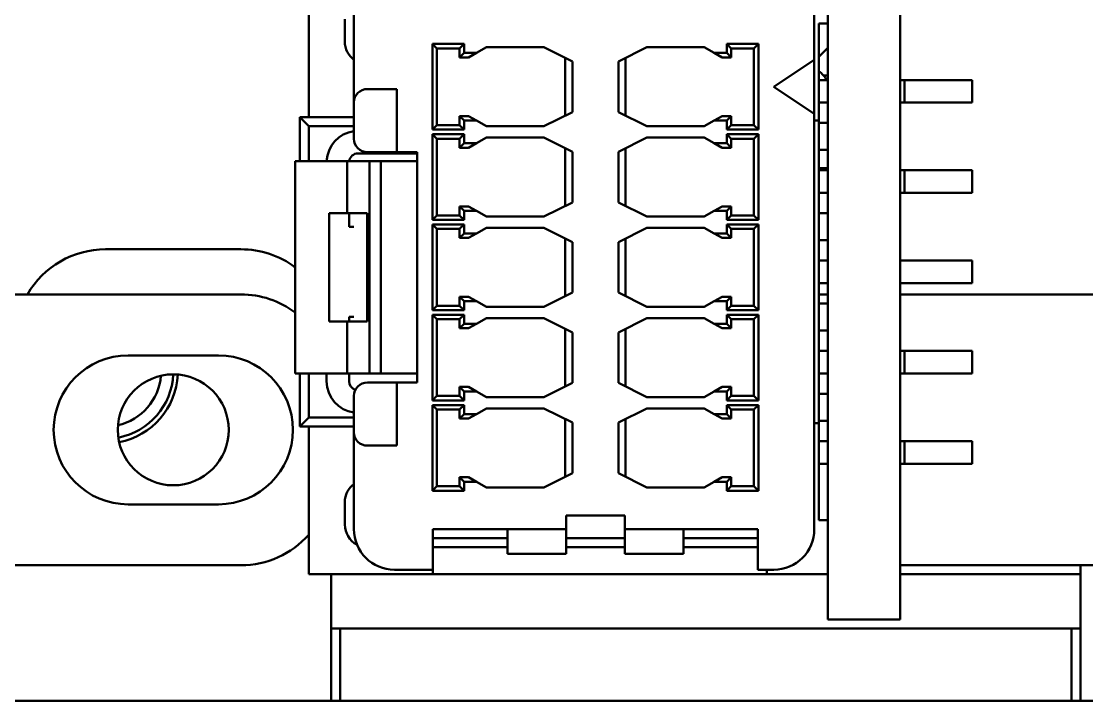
# Model space of a CAD drawing. Header units: millimetres. Extents: x 3118 to 4801, y 919 to 1849.
# Drawn here: x 3458.59 to 3482.19, y 1548.73 to 1563.78 of the extents above; entities that cross this region are included whole.
import ezdxf

# ---------------------------------------------------------------- set-up
doc = ezdxf.new("R2010")
doc.units = ezdxf.units.MM
doc.header["$LTSCALE"] = 1.8
doc.layers.add('외형선(ISO)', color=7, linetype='Continuous', lineweight=50)

msp = doc.modelspace()

# ---------------------------------------------------------------- linework, layer by layer
at = {"layer": '외형선(ISO)'}
for p, q in [((3478.06, 1567.527), (3478.06, 1550.527)), ((3464.96, 1561.652), (3464.96, 1564.927)), ((3476.46, 1563.727), (3476.46, 1564.927)), ((3465.96, 1561.977), (3465.96, 1564.127)), ((3476.16, 1564.127), (3476.16, 1562.927)), ((3465.76, 1563.827), (3465.76, 1563.327)), ((3476.46, 1563.727), (3476.26, 1563.727)), ((3476.26, 1563.727), (3476.26, 1561.577)), ((3476.46, 1561.527), (3476.46, 1563.727)), ((3467.7, 1563.277), (3467.7, 1561.377)), ((3468.4, 1563.277), (3467.7, 1563.277)), ((3467.7, 1563.277), (3467.8, 1563.177)), ((3468.4, 1563.277), (3468.3, 1563.177)), ((3468.4, 1563.077), (3468.4, 1563.277)), ((3474.22, 1563.277), (3474.22, 1563.077)), ((3474.92, 1563.277), (3474.22, 1563.277)), ((3474.22, 1563.277), (3474.32, 1563.177)), ((3474.92, 1563.277), (3474.82, 1563.177)), ((3474.92, 1561.377), (3474.92, 1563.277)), ((3467.8, 1563.177), (3467.8, 1561.477)), ((3468.3, 1563.177), (3467.8, 1563.177)), ((3468.3, 1562.977), (3468.3, 1563.177)), ((3468.4, 1563.077), (3468.3, 1562.977)), ((3468.677, 1563.077), (3468.4, 1563.077)), ((3468.677, 1563.077), (3468.5, 1562.977)), ((3468.9, 1563.202), (3468.677, 1563.077)), ((3468.9, 1563.202), (3470.17, 1563.202)), ((3470.17, 1563.202), (3470.8, 1562.887)), ((3471.82, 1562.887), (3472.45, 1563.202)), ((3472.45, 1563.202), (3473.72, 1563.202)), ((3473.942, 1563.077), (3473.72, 1563.202)), ((3474.22, 1563.077), (3473.942, 1563.077)), ((3473.942, 1563.077), (3474.12, 1562.977)), ((3474.22, 1563.077), (3474.32, 1562.977)), ((3474.82, 1563.177), (3474.32, 1563.177)), ((3474.32, 1563.177), (3474.32, 1562.977)), ((3474.82, 1561.477), (3474.82, 1563.177)), ((3476.26, 1562.987), (3476.46, 1563.187)), ((3468.5, 1562.977), (3468.3, 1562.977)), ((3470.64, 1562.967), (3470.64, 1561.687)), ((3470.8, 1562.887), (3470.8, 1561.767)), ((3471.82, 1561.767), (3471.82, 1562.887)), ((3471.98, 1561.687), (3471.98, 1562.967)), ((3474.32, 1562.977), (3474.12, 1562.977)), ((3476.16, 1562.927), (3475.26, 1562.327)), ((3476.16, 1561.727), (3476.16, 1562.927)), ((3476.365, 1562.577), (3476.46, 1562.577)), ((3475.26, 1562.327), (3476.16, 1561.727)), ((3476.26, 1562.477), (3476.46, 1562.477)), ((3478.06, 1562.477), (3478.16, 1562.477)), ((3478.16, 1562.477), (3479.66, 1562.477)), ((3478.16, 1561.977), (3478.16, 1562.477)), ((3479.66, 1561.977), (3479.66, 1562.477)), ((3466.56, 1562.277), (3466.26, 1562.277)), ((3466.56, 1562.277), (3466.91, 1562.277)), ((3466.91, 1561.977), (3466.91, 1562.277)), ((3465.96, 1561.177), (3465.96, 1561.977)), ((3466.91, 1561.177), (3466.91, 1561.977)), ((3476.26, 1561.977), (3476.46, 1561.977)), ((3478.06, 1561.977), (3478.16, 1561.977)), ((3478.16, 1561.977), (3479.66, 1561.977)), ((3464.96, 1561.452), (3464.76, 1561.652)), ((3464.76, 1560.677), (3464.76, 1561.652)), ((3464.76, 1561.652), (3465.96, 1561.652)), ((3468.3, 1561.677), (3468.5, 1561.677)), ((3468.3, 1561.477), (3468.3, 1561.677)), ((3468.4, 1561.577), (3468.3, 1561.677)), ((3468.677, 1561.577), (3468.5, 1561.677)), ((3470.8, 1561.767), (3470.17, 1561.452)), ((3472.45, 1561.452), (3471.82, 1561.767)), ((3473.942, 1561.577), (3474.12, 1561.677)), ((3474.12, 1561.677), (3474.32, 1561.677)), ((3474.22, 1561.577), (3474.32, 1561.677)), ((3474.32, 1561.677), (3474.32, 1561.477)), ((3476.16, 1561.727), (3476.16, 1552.527)), ((3464.96, 1561.452), (3465.96, 1561.452)), ((3464.96, 1560.677), (3464.96, 1561.452)), ((3467.7, 1561.377), (3467.8, 1561.477)), ((3467.7, 1561.377), (3468.4, 1561.377)), ((3467.8, 1561.477), (3468.3, 1561.477)), ((3468.4, 1561.377), (3468.3, 1561.477)), ((3468.4, 1561.577), (3468.677, 1561.577)), ((3468.4, 1561.377), (3468.4, 1561.577)), ((3468.677, 1561.577), (3468.9, 1561.452)), ((3470.17, 1561.452), (3468.9, 1561.452)), ((3473.72, 1561.452), (3472.45, 1561.452)), ((3473.72, 1561.452), (3473.942, 1561.577)), ((3473.942, 1561.577), (3474.22, 1561.577)), ((3474.22, 1561.577), (3474.22, 1561.377)), ((3474.22, 1561.377), (3474.32, 1561.477)), ((3474.22, 1561.377), (3474.92, 1561.377)), ((3474.32, 1561.477), (3474.82, 1561.477)), ((3474.92, 1561.377), (3474.82, 1561.477)), ((3476.16, 1561.577), (3476.26, 1561.577)), ((3476.26, 1554.877), (3476.26, 1561.577)), ((3476.26, 1561.527), (3476.46, 1561.527)), ((3476.46, 1560.927), (3476.46, 1561.527)), ((3466.91, 1560.877), (3466.91, 1561.177)), ((3467.7, 1561.277), (3467.7, 1559.377)), ((3468.4, 1561.277), (3467.7, 1561.277)), ((3467.7, 1561.277), (3467.8, 1561.177)), ((3467.8, 1561.177), (3467.8, 1559.477)), ((3468.3, 1561.177), (3467.8, 1561.177)), ((3468.4, 1561.277), (3468.3, 1561.177)), ((3468.3, 1560.977), (3468.3, 1561.177)), ((3468.4, 1561.077), (3468.4, 1561.277)), ((3468.9, 1561.202), (3468.677, 1561.077)), ((3468.9, 1561.202), (3470.17, 1561.202)), ((3470.17, 1561.202), (3470.8, 1560.887)), ((3471.82, 1560.887), (3472.45, 1561.202)), ((3472.45, 1561.202), (3473.72, 1561.202)), ((3473.942, 1561.077), (3473.72, 1561.202)), ((3474.22, 1561.277), (3474.22, 1561.077)), ((3474.92, 1561.277), (3474.22, 1561.277)), ((3474.22, 1561.277), (3474.32, 1561.177)), ((3474.82, 1561.177), (3474.32, 1561.177)), ((3474.32, 1561.177), (3474.32, 1560.977)), ((3474.92, 1561.277), (3474.82, 1561.177)), ((3474.82, 1559.477), (3474.82, 1561.177)), ((3474.92, 1559.377), (3474.92, 1561.277)), ((3468.4, 1561.077), (3468.3, 1560.977)), ((3468.5, 1560.977), (3468.3, 1560.977)), ((3468.677, 1561.077), (3468.4, 1561.077)), ((3468.677, 1561.077), (3468.5, 1560.977)), ((3470.64, 1560.967), (3470.64, 1559.687)), ((3471.98, 1559.687), (3471.98, 1560.967)), ((3474.22, 1561.077), (3473.942, 1561.077)), ((3473.942, 1561.077), (3474.12, 1560.977)), ((3474.32, 1560.977), (3474.12, 1560.977)), ((3474.22, 1561.077), (3474.32, 1560.977)), ((3476.26, 1560.927), (3476.46, 1560.927)), ((3476.46, 1559.527), (3476.46, 1560.927)), ((3465.81, 1560.677), (3464.66, 1560.677)), ((3464.66, 1560.677), (3464.66, 1555.977)), ((3466.31, 1560.677), (3465.81, 1560.677)), ((3465.81, 1560.677), (3465.81, 1559.527)), ((3466.057, 1560.852), (3466.91, 1560.852)), ((3466.26, 1560.877), (3466.56, 1560.877)), ((3466.31, 1555.977), (3466.31, 1560.677)), ((3466.56, 1560.677), (3466.31, 1560.677)), ((3466.91, 1560.877), (3466.56, 1560.877)), ((3466.706, 1560.677), (3466.56, 1560.677)), ((3466.56, 1560.677), (3466.56, 1555.977)), ((3467.206, 1560.677), (3466.706, 1560.677)), ((3466.91, 1560.877), (3466.91, 1560.852)), ((3466.91, 1560.877), (3467.36, 1560.877)), ((3466.91, 1560.852), (3466.96, 1560.852)), ((3466.96, 1560.877), (3466.96, 1560.852)), ((3467.06, 1560.852), (3466.96, 1560.852)), ((3467.06, 1560.877), (3467.06, 1560.852)), ((3467.06, 1560.852), (3467.36, 1560.852)), ((3467.36, 1560.677), (3467.206, 1560.677)), ((3467.36, 1555.777), (3467.36, 1560.877)), ((3470.8, 1560.887), (3470.8, 1559.767)), ((3471.82, 1559.767), (3471.82, 1560.887)), ((3476.26, 1560.527), (3476.46, 1560.527)), ((3476.26, 1560.477), (3476.46, 1560.477)), ((3478.06, 1560.477), (3478.16, 1560.477)), ((3478.16, 1560.477), (3479.66, 1560.477)), ((3478.16, 1559.977), (3478.16, 1560.477)), ((3479.66, 1559.977), (3479.66, 1560.477)), ((3476.26, 1559.977), (3476.46, 1559.977)), ((3478.06, 1559.977), (3478.16, 1559.977)), ((3478.16, 1559.977), (3479.66, 1559.977)), ((3470.8, 1559.767), (3470.17, 1559.452)), ((3472.45, 1559.452), (3471.82, 1559.767)), ((3465.81, 1559.527), (3465.41, 1559.527)), ((3465.41, 1559.527), (3465.41, 1557.127)), ((3466.255, 1559.527), (3465.81, 1559.527)), ((3465.857, 1559.527), (3465.857, 1559.227)), ((3466.255, 1557.127), (3466.255, 1559.527)), ((3468.3, 1559.677), (3468.5, 1559.677)), ((3468.3, 1559.477), (3468.3, 1559.677)), ((3468.4, 1559.577), (3468.3, 1559.677)), ((3468.4, 1559.577), (3468.677, 1559.577)), ((3468.4, 1559.377), (3468.4, 1559.577)), ((3468.677, 1559.577), (3468.5, 1559.677)), ((3468.677, 1559.577), (3468.9, 1559.452)), ((3473.72, 1559.452), (3473.942, 1559.577)), ((3473.942, 1559.577), (3474.12, 1559.677)), ((3473.942, 1559.577), (3474.22, 1559.577)), ((3474.12, 1559.677), (3474.32, 1559.677)), ((3474.22, 1559.577), (3474.32, 1559.677)), ((3474.22, 1559.577), (3474.22, 1559.377)), ((3474.32, 1559.677), (3474.32, 1559.477)), ((3476.26, 1559.527), (3476.46, 1559.527)), ((3476.46, 1558.927), (3476.46, 1559.527)), ((3467.7, 1559.377), (3467.8, 1559.477)), ((3467.7, 1559.377), (3468.4, 1559.377)), ((3467.7, 1559.277), (3467.7, 1557.377)), ((3468.4, 1559.277), (3467.7, 1559.277)), ((3467.7, 1559.277), (3467.8, 1559.177)), ((3467.8, 1559.477), (3468.3, 1559.477)), ((3468.4, 1559.377), (3468.3, 1559.477)), ((3468.4, 1559.277), (3468.3, 1559.177)), ((3468.4, 1559.077), (3468.4, 1559.277)), ((3470.17, 1559.452), (3468.9, 1559.452)), ((3473.72, 1559.452), (3472.45, 1559.452)), ((3474.22, 1559.377), (3474.32, 1559.477)), ((3474.22, 1559.377), (3474.92, 1559.377)), ((3474.22, 1559.277), (3474.22, 1559.077)), ((3474.92, 1559.277), (3474.22, 1559.277)), ((3474.22, 1559.277), (3474.32, 1559.177)), ((3474.32, 1559.477), (3474.82, 1559.477)), ((3474.92, 1559.377), (3474.82, 1559.477)), ((3474.92, 1559.277), (3474.82, 1559.177)), ((3474.92, 1557.377), (3474.92, 1559.277)), ((3465.957, 1559.227), (3465.857, 1559.227)), ((3467.8, 1559.177), (3467.8, 1557.477)), ((3468.3, 1559.177), (3467.8, 1559.177)), ((3468.3, 1558.977), (3468.3, 1559.177)), ((3468.4, 1559.077), (3468.3, 1558.977)), ((3468.677, 1559.077), (3468.4, 1559.077)), ((3468.677, 1559.077), (3468.5, 1558.977)), ((3468.9, 1559.202), (3468.677, 1559.077)), ((3468.9, 1559.202), (3470.17, 1559.202)), ((3470.17, 1559.202), (3470.8, 1558.887)), ((3471.82, 1558.887), (3472.45, 1559.202)), ((3472.45, 1559.202), (3473.72, 1559.202)), ((3473.942, 1559.077), (3473.72, 1559.202)), ((3474.22, 1559.077), (3473.942, 1559.077)), ((3473.942, 1559.077), (3474.12, 1558.977)), ((3474.22, 1559.077), (3474.32, 1558.977)), ((3474.82, 1559.177), (3474.32, 1559.177)), ((3474.32, 1559.177), (3474.32, 1558.977)), ((3474.82, 1557.477), (3474.82, 1559.177)), ((3468.5, 1558.977), (3468.3, 1558.977)), ((3470.64, 1558.967), (3470.64, 1557.687)), ((3470.8, 1558.887), (3470.8, 1557.767)), ((3471.82, 1557.767), (3471.82, 1558.887)), ((3471.98, 1557.687), (3471.98, 1558.967)), ((3474.32, 1558.977), (3474.12, 1558.977)), ((3476.26, 1558.927), (3476.46, 1558.927)), ((3476.46, 1557.527), (3476.46, 1558.927)), ((3460.46, 1558.727), (3463.46, 1558.727)), ((3476.46, 1558.477), (3476.26, 1558.477)), ((3479.66, 1558.477), (3478.06, 1558.477)), ((3479.66, 1558.477), (3479.66, 1557.977)), ((3476.46, 1557.977), (3476.26, 1557.977)), ((3479.66, 1557.977), (3478.06, 1557.977)), ((3454.46, 1557.727), (3463.46, 1557.727)), ((3468.3, 1557.677), (3468.5, 1557.677)), ((3468.3, 1557.477), (3468.3, 1557.677)), ((3468.4, 1557.577), (3468.3, 1557.677)), ((3468.677, 1557.577), (3468.5, 1557.677)), ((3470.8, 1557.767), (3470.17, 1557.452)), ((3472.45, 1557.452), (3471.82, 1557.767)), ((3473.942, 1557.577), (3474.12, 1557.677)), ((3474.12, 1557.677), (3474.32, 1557.677)), ((3474.22, 1557.577), (3474.32, 1557.677)), ((3474.32, 1557.677), (3474.32, 1557.477)), ((3476.26, 1557.727), (3476.46, 1557.727)), ((3478.06, 1557.727), (3487.06, 1557.727)), ((3467.7, 1557.377), (3467.8, 1557.477)), ((3467.7, 1557.377), (3468.4, 1557.377)), ((3467.8, 1557.477), (3468.3, 1557.477)), ((3468.4, 1557.377), (3468.3, 1557.477)), ((3468.4, 1557.577), (3468.677, 1557.577)), ((3468.4, 1557.377), (3468.4, 1557.577)), ((3468.677, 1557.577), (3468.9, 1557.452)), ((3470.17, 1557.452), (3468.9, 1557.452)), ((3473.72, 1557.452), (3472.45, 1557.452)), ((3473.72, 1557.452), (3473.942, 1557.577)), ((3473.942, 1557.577), (3474.22, 1557.577)), ((3474.22, 1557.577), (3474.22, 1557.377)), ((3474.22, 1557.377), (3474.32, 1557.477)), ((3474.22, 1557.377), (3474.92, 1557.377)), ((3474.32, 1557.477), (3474.82, 1557.477)), ((3474.92, 1557.377), (3474.82, 1557.477)), ((3476.26, 1557.527), (3476.46, 1557.527)), ((3476.46, 1556.927), (3476.46, 1557.527)), ((3465.857, 1557.227), (3465.857, 1557.127)), ((3465.857, 1557.227), (3465.957, 1557.227)), ((3467.7, 1557.277), (3467.7, 1555.377)), ((3468.4, 1557.277), (3467.7, 1557.277)), ((3467.7, 1557.277), (3467.8, 1557.177)), ((3467.8, 1557.177), (3467.8, 1555.477)), ((3468.3, 1557.177), (3467.8, 1557.177)), ((3468.4, 1557.277), (3468.3, 1557.177)), ((3468.3, 1556.977), (3468.3, 1557.177)), ((3468.4, 1557.077), (3468.4, 1557.277)), ((3468.9, 1557.202), (3468.677, 1557.077)), ((3468.9, 1557.202), (3470.17, 1557.202)), ((3470.17, 1557.202), (3470.8, 1556.887)), ((3471.82, 1556.887), (3472.45, 1557.202)), ((3472.45, 1557.202), (3473.72, 1557.202)), ((3473.942, 1557.077), (3473.72, 1557.202)), ((3474.22, 1557.277), (3474.22, 1557.077)), ((3474.92, 1557.277), (3474.22, 1557.277)), ((3474.22, 1557.277), (3474.32, 1557.177)), ((3474.82, 1557.177), (3474.32, 1557.177)), ((3474.32, 1557.177), (3474.32, 1556.977)), ((3474.92, 1557.277), (3474.82, 1557.177)), ((3474.82, 1555.477), (3474.82, 1557.177)), ((3474.92, 1555.377), (3474.92, 1557.277)), ((3465.81, 1557.127), (3465.41, 1557.127)), ((3466.255, 1557.127), (3465.81, 1557.127)), ((3465.81, 1557.127), (3465.81, 1555.977)), ((3468.4, 1557.077), (3468.3, 1556.977)), ((3468.5, 1556.977), (3468.3, 1556.977)), ((3468.677, 1557.077), (3468.4, 1557.077)), ((3468.677, 1557.077), (3468.5, 1556.977)), ((3470.64, 1556.967), (3470.64, 1555.687)), ((3471.98, 1555.687), (3471.98, 1556.967)), ((3474.22, 1557.077), (3473.942, 1557.077)), ((3473.942, 1557.077), (3474.12, 1556.977)), ((3474.32, 1556.977), (3474.12, 1556.977)), ((3474.22, 1557.077), (3474.32, 1556.977)), ((3476.26, 1556.927), (3476.46, 1556.927)), ((3476.46, 1555.527), (3476.46, 1556.927)), ((3470.8, 1556.887), (3470.8, 1555.767)), ((3471.82, 1555.767), (3471.82, 1556.887)), ((3476.26, 1556.477), (3476.46, 1556.477)), ((3478.06, 1556.477), (3478.16, 1556.477)), ((3478.16, 1556.477), (3479.66, 1556.477)), ((3478.16, 1555.977), (3478.16, 1556.477)), ((3479.66, 1555.977), (3479.66, 1556.477)), ((3460.96, 1556.377), (3462.96, 1556.377)), ((3465.81, 1555.977), (3464.66, 1555.977)), ((3464.76, 1554.802), (3464.76, 1555.977)), ((3464.96, 1555.002), (3464.96, 1555.977)), ((3465.357, 1555.802), (3465.357, 1555.977)), ((3466.31, 1555.977), (3465.81, 1555.977)), ((3465.857, 1555.977), (3465.857, 1555.802)), ((3466.56, 1555.977), (3466.31, 1555.977)), ((3466.706, 1555.977), (3466.56, 1555.977)), ((3467.206, 1555.977), (3466.706, 1555.977)), ((3467.36, 1555.977), (3467.206, 1555.977)), ((3476.26, 1555.977), (3476.46, 1555.977)), ((3478.06, 1555.977), (3478.16, 1555.977)), ((3478.16, 1555.977), (3479.66, 1555.977)), ((3466.56, 1555.777), (3466.26, 1555.777)), ((3466.56, 1555.777), (3466.91, 1555.777)), ((3466.91, 1555.777), (3467.36, 1555.777)), ((3466.91, 1555.477), (3466.91, 1555.777)), ((3470.8, 1555.767), (3470.17, 1555.452)), ((3472.45, 1555.452), (3471.82, 1555.767)), ((3465.96, 1555.477), (3465.96, 1554.677)), ((3466.91, 1555.477), (3466.91, 1554.677)), ((3467.7, 1555.377), (3467.8, 1555.477)), ((3467.8, 1555.477), (3468.3, 1555.477)), ((3468.3, 1555.677), (3468.5, 1555.677)), ((3468.3, 1555.477), (3468.3, 1555.677)), ((3468.4, 1555.577), (3468.3, 1555.677)), ((3468.4, 1555.377), (3468.3, 1555.477)), ((3468.4, 1555.577), (3468.677, 1555.577)), ((3468.4, 1555.377), (3468.4, 1555.577)), ((3468.677, 1555.577), (3468.5, 1555.677)), ((3468.677, 1555.577), (3468.9, 1555.452)), ((3473.72, 1555.452), (3473.942, 1555.577)), ((3473.942, 1555.577), (3474.12, 1555.677)), ((3473.942, 1555.577), (3474.22, 1555.577)), ((3474.12, 1555.677), (3474.32, 1555.677)), ((3474.22, 1555.577), (3474.32, 1555.677)), ((3474.22, 1555.577), (3474.22, 1555.377)), ((3474.22, 1555.377), (3474.32, 1555.477)), ((3474.32, 1555.677), (3474.32, 1555.477)), ((3474.32, 1555.477), (3474.82, 1555.477)), ((3474.92, 1555.377), (3474.82, 1555.477)), ((3476.26, 1555.527), (3476.46, 1555.527)), ((3476.46, 1554.927), (3476.46, 1555.527)), ((3467.7, 1555.377), (3468.4, 1555.377)), ((3467.7, 1555.277), (3467.7, 1553.377)), ((3468.4, 1555.277), (3467.7, 1555.277)), ((3467.7, 1555.277), (3467.8, 1555.177)), ((3468.4, 1555.277), (3468.3, 1555.177)), ((3468.4, 1555.077), (3468.4, 1555.277)), ((3470.17, 1555.452), (3468.9, 1555.452)), ((3473.72, 1555.452), (3472.45, 1555.452)), ((3474.22, 1555.377), (3474.92, 1555.377)), ((3474.22, 1555.277), (3474.22, 1555.077)), ((3474.92, 1555.277), (3474.22, 1555.277)), ((3474.22, 1555.277), (3474.32, 1555.177)), ((3474.92, 1555.277), (3474.82, 1555.177)), ((3474.92, 1553.377), (3474.92, 1555.277)), ((3467.8, 1555.177), (3467.8, 1553.477)), ((3468.3, 1555.177), (3467.8, 1555.177)), ((3468.3, 1554.977), (3468.3, 1555.177)), ((3468.4, 1555.077), (3468.3, 1554.977)), ((3468.677, 1555.077), (3468.4, 1555.077)), ((3468.677, 1555.077), (3468.5, 1554.977)), ((3468.9, 1555.202), (3468.677, 1555.077)), ((3468.9, 1555.202), (3470.17, 1555.202)), ((3470.17, 1555.202), (3470.8, 1554.887)), ((3471.82, 1554.887), (3472.45, 1555.202)), ((3472.45, 1555.202), (3473.72, 1555.202)), ((3473.942, 1555.077), (3473.72, 1555.202)), ((3474.22, 1555.077), (3473.942, 1555.077)), ((3473.942, 1555.077), (3474.12, 1554.977)), ((3474.22, 1555.077), (3474.32, 1554.977)), ((3474.82, 1555.177), (3474.32, 1555.177)), ((3474.32, 1555.177), (3474.32, 1554.977)), ((3474.82, 1553.477), (3474.82, 1555.177)), ((3464.76, 1554.802), (3464.96, 1555.002)), ((3464.76, 1554.802), (3465.96, 1554.802)), ((3464.96, 1555.002), (3465.96, 1555.002)), ((3464.96, 1551.527), (3464.96, 1554.802)), ((3468.5, 1554.977), (3468.3, 1554.977)), ((3470.64, 1554.967), (3470.64, 1553.687)), ((3470.8, 1554.887), (3470.8, 1553.767)), ((3471.82, 1553.767), (3471.82, 1554.887)), ((3471.98, 1553.687), (3471.98, 1554.967)), ((3474.32, 1554.977), (3474.12, 1554.977)), ((3476.16, 1554.877), (3476.26, 1554.877)), ((3476.26, 1554.927), (3476.46, 1554.927)), ((3476.26, 1554.877), (3476.26, 1552.727)), ((3476.46, 1552.727), (3476.46, 1554.927)), ((3465.96, 1552.527), (3465.96, 1554.677)), ((3466.91, 1554.377), (3466.91, 1554.677)), ((3466.26, 1554.377), (3466.56, 1554.377)), ((3466.91, 1554.377), (3466.56, 1554.377)), ((3476.26, 1554.477), (3476.46, 1554.477)), ((3478.06, 1554.477), (3478.16, 1554.477)), ((3478.16, 1554.477), (3479.66, 1554.477)), ((3478.16, 1553.977), (3478.16, 1554.477)), ((3479.66, 1553.977), (3479.66, 1554.477)), ((3476.26, 1553.977), (3476.46, 1553.977)), ((3478.06, 1553.977), (3478.16, 1553.977)), ((3478.16, 1553.977), (3479.66, 1553.977)), ((3468.3, 1553.677), (3468.5, 1553.677)), ((3468.4, 1553.577), (3468.3, 1553.677)), ((3468.3, 1553.477), (3468.3, 1553.677)), ((3468.677, 1553.577), (3468.5, 1553.677)), ((3470.8, 1553.767), (3470.17, 1553.452)), ((3472.45, 1553.452), (3471.82, 1553.767)), ((3473.942, 1553.577), (3474.12, 1553.677)), ((3474.12, 1553.677), (3474.32, 1553.677)), ((3474.22, 1553.577), (3474.32, 1553.677)), ((3474.32, 1553.677), (3474.32, 1553.477)), ((3467.7, 1553.377), (3467.8, 1553.477)), ((3467.7, 1553.377), (3468.4, 1553.377)), ((3467.8, 1553.477), (3468.3, 1553.477)), ((3468.4, 1553.377), (3468.3, 1553.477)), ((3468.4, 1553.577), (3468.677, 1553.577)), ((3468.4, 1553.377), (3468.4, 1553.577)), ((3468.677, 1553.577), (3468.9, 1553.452)), ((3470.17, 1553.452), (3468.9, 1553.452)), ((3473.72, 1553.452), (3472.45, 1553.452)), ((3473.72, 1553.452), (3473.942, 1553.577)), ((3473.942, 1553.577), (3474.22, 1553.577)), ((3474.22, 1553.577), (3474.22, 1553.377)), ((3474.22, 1553.377), (3474.32, 1553.477)), ((3474.22, 1553.377), (3474.92, 1553.377)), ((3474.32, 1553.477), (3474.82, 1553.477)), ((3474.92, 1553.377), (3474.82, 1553.477)), ((3465.76, 1553.127), (3465.76, 1552.627)), ((3462.96, 1553.077), (3460.96, 1553.077)), ((3471.96, 1552.827), (3470.66, 1552.827)), ((3470.66, 1552.827), (3470.66, 1552.527)), ((3471.96, 1552.527), (3471.96, 1552.827)), ((3476.46, 1552.727), (3476.26, 1552.727)), ((3476.46, 1551.527), (3476.46, 1552.727)), ((3470.66, 1552.527), (3467.71, 1552.527)), ((3467.71, 1551.627), (3467.71, 1552.527)), ((3469.36, 1551.977), (3469.36, 1552.527)), ((3470.66, 1552.527), (3470.66, 1551.977)), ((3474.91, 1552.527), (3471.96, 1552.527)), ((3471.96, 1551.977), (3471.96, 1552.527)), ((3473.26, 1552.527), (3473.26, 1551.977)), ((3474.91, 1551.627), (3474.91, 1552.527)), ((3468.51, 1552.327), (3467.71, 1552.327)), ((3468.51, 1552.327), (3469.36, 1552.327)), ((3470.66, 1552.327), (3471.96, 1552.327)), ((3473.26, 1552.327), (3474.31, 1552.327)), ((3474.91, 1552.327), (3474.31, 1552.327)), ((3468.51, 1552.127), (3467.71, 1552.127)), ((3468.51, 1552.127), (3469.36, 1552.127)), ((3470.66, 1551.977), (3469.36, 1551.977)), ((3470.66, 1552.127), (3471.96, 1552.127)), ((3473.26, 1551.977), (3471.96, 1551.977)), ((3473.26, 1552.127), (3474.31, 1552.127)), ((3474.91, 1552.127), (3474.31, 1552.127)), ((3454.46, 1551.727), (3463.46, 1551.727)), ((3478.06, 1551.727), (3487.06, 1551.727)), ((3482.06, 1551.727), (3482.06, 1550.327)), ((3464.96, 1551.527), (3467.71, 1551.527)), ((3465.46, 1551.527), (3465.46, 1550.327)), ((3467.71, 1551.627), (3466.86, 1551.627)), ((3467.71, 1551.527), (3467.71, 1551.627)), ((3467.71, 1551.527), (3468.51, 1551.527)), ((3468.51, 1551.527), (3474.31, 1551.527)), ((3474.31, 1551.527), (3475.11, 1551.527)), ((3475.26, 1551.627), (3474.91, 1551.627)), ((3475.11, 1551.527), (3475.11, 1551.627)), ((3475.11, 1551.527), (3476.46, 1551.527)), ((3476.46, 1550.527), (3476.46, 1551.527)), ((3478.06, 1551.527), (3482.06, 1551.527)), ((3476.46, 1550.527), (3478.06, 1550.527)), ((3465.46, 1550.327), (3465.46, 1548.727)), ((3465.46, 1550.327), (3465.66, 1550.327)), ((3465.66, 1550.327), (3465.66, 1548.727)), ((3481.86, 1550.327), (3465.66, 1550.327)), ((3481.86, 1548.727), (3481.86, 1550.327)), ((3481.86, 1550.327), (3482.06, 1550.327)), ((3482.06, 1548.727), (3482.06, 1550.327)), ((3458.46, 1548.727), (3465.46, 1548.727)), ((3465.66, 1548.727), (3465.46, 1548.727)), ((3481.86, 1548.727), (3465.66, 1548.727)), ((3482.06, 1548.727), (3481.86, 1548.727)), ((3482.06, 1548.727), (3489.06, 1548.727))]:
    msp.add_line(p, q, dxfattribs=at)
msp.add_circle((3461.96, 1554.727), 1.229, dxfattribs=at)
for centre, radius, start, end in [((3466.26, 1563.327), 0.5, 180, 233.1301), ((3475.91, 1562.187), 0.6, 28.9033, 54.3147), ((3466.26, 1561.977), 0.3, 90, 180), ((3466.057, 1560.652), 0.7, 97.965, 177.9533), ((3466.26, 1561.177), 0.3, 180, 270), ((3466.057, 1560.652), 0.2, 90, 172.8192), ((3460.46, 1556.727), 2, 90, 150), ((3463.46, 1556.727), 2, 53.1301, 90), ((3463.46, 1555.727), 2, 53.1301, 90), ((3460.96, 1554.727), 1.65, 90, 270), ((3462.96, 1554.727), 1.65, 270, 90), ((3460.46, 1556.027), 1.5, 280.8652, 357.3061), ((3460.46, 1556.027), 1.6, 280.8376, 357.3336), ((3460.46, 1556.027), 1.23, 282.9104, 355.2608), ((3466.057, 1555.802), 0.7, 180, 262.035), ((3466.057, 1555.802), 0.2, 180, 251.1699), ((3466.26, 1555.477), 0.3, 90, 180), ((3466.26, 1554.677), 0.3, 180, 270), ((3466.26, 1553.127), 0.5, 126.8699, 180), ((3466.26, 1552.627), 0.5, 180, 242.3363), ((3466.86, 1552.527), 0.9, 180, 270), ((3475.26, 1552.527), 0.9, 270, 0), ((3463.46, 1553.727), 2, 270, 318.5904)]:
    msp.add_arc(centre, radius, start, end, dxfattribs=at)

doc.saveas('drawing.dxf')
